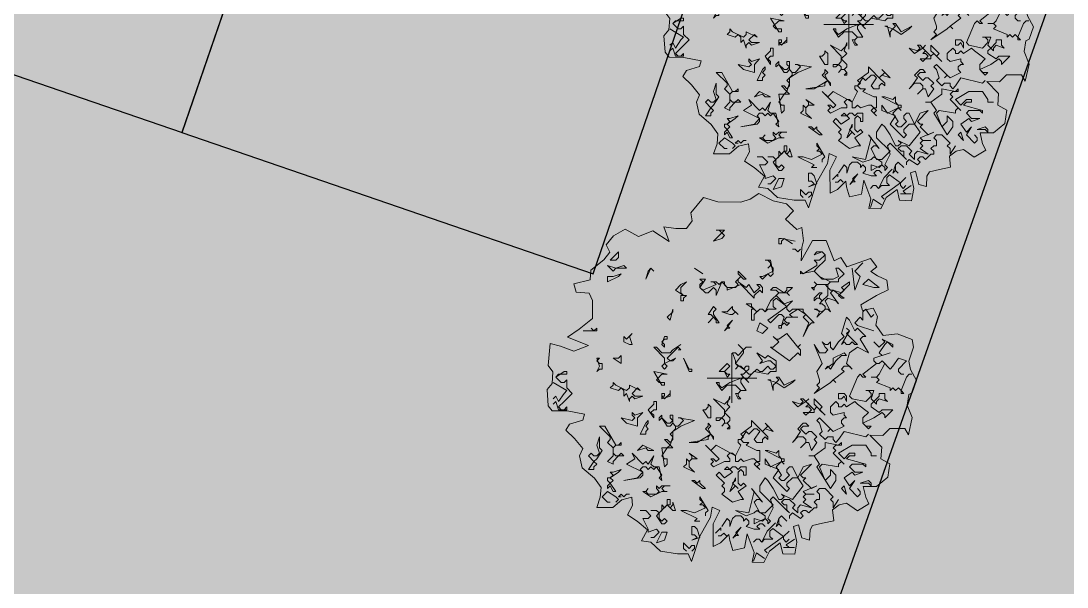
# Model space of a CAD drawing. Header units: millimetres. Extents: x 3866 to 35600, y -8896 to 9491.
# Drawn here: x 33128.71 to 33134.58, y -6701.65 to -6698.47 of the extents above; entities that cross this region are included whole.
import ezdxf

# ---------------------------------------------------------------- set-up
doc = ezdxf.new("R2010")
doc.units = ezdxf.units.MM
for name, color, linetype in [('ВДМ', 7, 'Continuous'), ('КУЩІ', 108, 'Continuous'), ('майданчики заливка', 7, 'Continuous')]:
    doc.layers.add(name, color=color, linetype=linetype)
doc.layers.add('Интерьер - Мебель_Ном_пера__4', color=7, linetype='Continuous', lineweight=20, true_color=0x029e21)

# ---------------------------------------------------------------- blocks, each defined once
blk = doc.blocks.new('Дерево лиственное 02 11_24')
at = {"layer": 'Интерьер - Мебель_Ном_пера__4', "linetype": 'Continuous'}
for p, q in [((-1757, 7082), (-1218, 7742)), ((-1218, 7742), (-606, 7566)), ((385, 7545), (792, 7677)), ((792, 7677), (1152, 7917)), ((1152, 7917), (1771, 7603)), ((-606, 7566), (385, 7545)), ((1771, 7603), (2344, 7476)), ((2344, 7476), (2648, 7169)), ((-1946, 6421), (-1697, 6741)), ((-1697, 6741), (-1757, 7082)), ((2648, 7169), (2296, 6819)), ((2296, 6819), (2782, 6373)), ((-5080, 6100), (-4587, 6385)), ((-4587, 6385), (-4012, 6065)), ((-4012, 6065), (-3393, 6317)), ((-3393, 6317), (-2694, 5851)), ((-2694, 5851), (-2918, 6485)), ((-2918, 6485), (-2409, 6421)), ((-2409, 6421), (-1946, 6421)), ((-322, 6337), (-672, 6337)), ((-672, 6337), (-550, 6337)), ((-550, 6337), (-436, 6223)), ((-436, 6223), (-322, 6337)), ((2782, 6373), (3004, 6456)), ((3004, 6456), (3075, 5887)), ((-5401, 5709), (-5080, 6100)), ((-436, 6223), (-786, 5873)), ((-786, 5873), (-436, 5987)), ((-322, 6109), (-436, 6223)), ((-436, 5987), (-322, 6109)), ((2128, 5987), (2014, 5987)), ((2014, 5987), (2014, 5759)), ((2714, 5873), (2128, 5987)), ((2128, 5873), (2250, 5987)), ((2128, 5759), (2128, 5873)), ((2250, 5987), (2600, 5759)), ((2968, 5032), (3467, 5899)), ((3075, 5887), (3004, 5602)), ((3467, 5899), (4052, 5899)), ((4052, 5899), (4398, 5034)), ((-5495, 5071), (-5236, 5397)), ((-5236, 5397), (-5401, 5709)), ((-4872, 5409), (-5222, 5059)), ((-4872, 5173), (-4872, 5409)), ((2014, 5759), (2128, 5759)), ((2714, 5523), (2600, 5523)), ((2828, 5409), (2714, 5523)), ((2950, 5523), (2828, 5409)), ((3004, 5602), (2968, 5032)), ((3650, 5409), (3528, 5287)), ((3528, 5287), (3878, 5409)), ((3878, 5409), (3650, 5409)), ((4000, 5287), (3878, 5409)), ((3878, 5409), (4000, 5287)), ((-6057, 4624), (-5495, 5071)), ((-5222, 5059), (-4986, 5059)), ((-4986, 5059), (-4872, 5173)), ((1664, 5059), (1428, 5059)), ((1428, 5059), (1550, 5059)), ((1550, 5059), (1664, 4937)), ((1778, 4473), (1664, 5059)), ((3764, 5059), (3528, 5059)), ((3528, 5059), (3650, 4937)), ((3650, 4709), (4000, 5059)), ((4000, 5287), (3764, 5059)), ((4000, 5059), (4000, 5287)), ((4398, 5034), (4678, 5174)), ((4678, 5174), (4931, 4775)), ((4931, 4775), (5958, 5130)), ((5958, 5130), (6229, 4771)), ((-6077, 4213), (-6057, 4624)), ((-4986, 4709), (-5336, 4823)), ((-5336, 4823), (-5100, 4587)), ((-5100, 4587), (-4986, 4709)), ((-4636, 4823), (-4986, 4709)), ((-4986, 4709), (-4522, 4709)), ((-4522, 4709), (-4636, 4823)), ((-3472, 4709), (-3700, 4237)), ((-3700, 4237), (-3586, 4587)), ((-3586, 4587), (-3472, 4709)), ((-3472, 4709), (-3350, 4587)), ((-3350, 4587), (-3472, 4709)), ((-1600, 4709), (-1250, 4473)), ((-1250, 4473), (-1600, 4709)), ((614, 4237), (264, 4587)), ((264, 4587), (264, 4473)), ((1778, 4587), (1314, 4359)), ((1664, 4823), (1550, 4709)), ((1550, 4709), (1664, 4823)), ((1664, 4937), (1664, 4823)), ((1664, 4823), (1778, 4709)), ((1778, 4709), (1778, 4587)), ((3064, 4473), (2950, 4587)), ((2950, 4587), (2950, 4473)), ((2950, 4473), (3528, 4587)), ((3650, 4823), (3064, 4473)), ((3528, 4587), (3650, 4709)), ((3878, 4237), (3528, 4587)), ((3528, 4587), (3764, 4359)), ((3650, 4937), (3650, 4823)), ((4578, 4709), (4464, 4709)), ((4464, 4709), (4578, 4359)), ((4814, 4473), (4578, 4709)), ((5164, 4709), (5278, 3773)), ((5278, 4587), (5628, 4937)), ((5514, 4359), (5278, 4587)), ((6229, 4771), (5960, 4569)), ((5960, 4569), (6245, 4391)), ((-6783, 4046), (-6077, 4213)), ((-6683, 3679), (-6783, 4046)), ((-5100, 4359), (-5336, 4359)), ((-5336, 4359), (-5336, 4123)), ((-5336, 4123), (-4872, 4359)), ((-4750, 4473), (-5100, 4359)), ((-4872, 4359), (-4750, 4473)), ((-2186, 3887), (-1950, 4123)), ((-1950, 4123), (-2186, 4009)), ((-1372, 3887), (-1136, 4237)), ((-1136, 4237), (-1372, 4237)), ((-1372, 4237), (-1250, 4123)), ((-1250, 4123), (-1372, 4009)), ((-672, 4123), (-900, 4123)), ((-900, 4123), (-786, 4123)), ((-786, 4123), (-672, 4009)), ((-550, 4009), (-672, 4123)), ((-672, 3537), (-436, 4123)), ((-436, 4123), (-550, 4009)), ((-322, 4123), (-436, 4123)), ((-436, 4123), (-200, 3887)), ((-322, 4009), (-322, 4123)), ((378, 4359), (150, 4123)), ((150, 4123), (264, 4009)), ((264, 4473), (378, 4359)), ((264, 4237), (378, 4359)), ((264, 4123), (264, 4237)), ((614, 3887), (264, 4123)), ((378, 4359), (500, 4237)), ((500, 4237), (614, 4237)), ((1314, 4359), (1200, 4359)), ((1200, 4359), (1314, 4237)), ((1314, 4237), (1550, 4473)), ((1550, 4473), (1664, 4359)), ((1664, 4359), (1778, 4473)), ((3650, 4009), (3528, 4123)), ((3528, 4123), (3650, 4009)), ((3764, 4359), (4228, 4123)), ((4350, 4237), (3878, 4237)), ((4114, 4009), (4228, 4123)), ((4228, 4123), (4114, 4009)), ((4228, 4123), (4578, 4123)), ((4578, 4359), (4350, 4237)), ((4578, 4237), (4814, 4473)), ((4578, 4123), (4578, 4237)), ((5050, 4123), (4700, 3887)), ((5050, 4009), (5050, 4123)), ((5278, 3773), (5514, 4359)), ((5864, 4237), (5628, 4009)), ((6328, 3887), (5864, 4237)), ((6245, 4391), (6657, 4204)), ((6657, 4204), (6708, 3786)), ((-6127, 3643), (-6683, 3679)), ((-5986, 3323), (-6127, 3643)), ((-2186, 4009), (-2422, 3773)), ((-2422, 3773), (-2072, 3537)), ((-2186, 3659), (-2186, 3887)), ((-2072, 3537), (-2186, 3659)), ((-1372, 4009), (-1372, 3887)), ((-1250, 3773), (-1372, 3887)), ((-1372, 3887), (-1136, 3659)), ((-672, 4009), (-1250, 3773)), ((-1136, 3659), (-1022, 3659)), ((-1022, 3659), (-786, 3887)), ((-786, 3887), (-672, 3773)), ((-672, 3773), (-672, 3537)), ((-200, 3887), (-322, 4009)), ((-200, 3773), (378, 4009)), ((150, 3887), (-200, 3887)), ((-200, 3887), (-200, 3773)), ((264, 4009), (150, 3887)), ((378, 4009), (964, 3423)), ((728, 4009), (614, 3887)), ((964, 3659), (728, 4009)), ((1200, 3887), (964, 3659)), ((964, 3537), (1200, 3773)), ((1200, 4009), (1078, 4009)), ((1078, 4009), (1200, 3887)), ((1314, 3887), (1200, 4009)), ((1200, 3773), (1314, 3659)), ((1314, 3659), (1314, 3887)), ((1778, 3887), (1664, 3773)), ((1664, 3773), (1900, 3773)), ((2014, 3659), (1664, 3309)), ((1900, 3887), (1778, 3887)), ((2250, 3659), (1900, 3887)), ((1900, 3773), (2014, 3659)), ((1900, 3537), (2014, 3659)), ((2014, 3659), (2364, 3659)), ((2364, 3773), (2250, 3659)), ((2364, 3659), (2600, 3887)), ((2600, 3887), (2364, 3887)), ((2364, 3887), (2364, 3773)), ((2364, 3659), (2478, 3537)), ((2478, 3537), (2364, 3659)), ((3528, 3887), (3414, 3887)), ((3414, 3887), (3528, 3773)), ((3650, 4009), (3528, 3887)), ((3528, 3887), (3650, 4009)), ((3528, 3773), (3528, 3887)), ((3764, 3659), (3528, 3423)), ((4114, 4009), (3650, 4009)), ((3650, 4009), (4000, 4009)), ((3764, 3537), (3878, 3659)), ((3878, 3659), (3764, 3659)), ((4000, 4009), (4114, 3887)), ((4114, 3887), (4114, 4009)), ((4228, 3773), (4114, 3887)), ((4114, 3887), (4114, 3537)), ((4228, 3659), (4350, 3773)), ((4350, 3773), (4228, 3773)), ((4578, 3187), (4228, 3659)), ((4350, 3773), (4814, 3423)), ((4700, 3659), (4350, 3773)), ((4578, 3537), (5050, 4009)), ((4700, 3887), (4814, 3773)), ((4814, 3773), (4700, 3659)), ((5628, 4009), (6100, 3887)), ((6100, 3887), (6328, 3887)), ((6708, 3786), (6209, 3536)), ((-5986, 2553), (-5986, 3323)), ((-2072, 3537), (-2186, 3537)), ((-2186, 3537), (-2186, 3309)), ((-2186, 3309), (-2072, 3309)), ((-1950, 3537), (-2072, 3537)), ((-2072, 3423), (-1950, 3537)), ((-2072, 3309), (-2072, 3423)), ((850, 3187), (614, 3187)), ((614, 3187), (964, 2959)), ((850, 3073), (850, 3187)), ((964, 3423), (964, 3537)), ((1664, 3309), (1428, 2837)), ((1778, 3309), (1900, 3423)), ((1778, 3073), (1778, 3309)), ((2250, 3187), (1900, 3537)), ((1900, 3423), (2364, 3073)), ((2600, 3309), (2250, 3187)), ((2364, 3073), (2600, 3309)), ((3528, 3423), (3528, 3309)), ((3528, 3309), (3650, 3423)), ((3650, 3423), (3764, 3423)), ((3764, 3423), (3764, 3537)), ((3878, 3309), (3764, 3423)), ((3764, 3423), (3878, 3309)), ((3878, 3309), (3764, 3187)), ((3764, 3187), (3878, 3187)), ((4114, 3537), (3878, 3309)), ((3878, 3187), (4000, 3073)), ((4000, 3309), (4114, 3423)), ((4228, 2837), (4000, 3309)), ((4114, 3423), (4464, 3309)), ((4464, 3309), (4578, 3187)), ((4700, 3423), (4578, 3537)), ((4814, 3423), (4700, 3423)), ((6209, 3536), (5533, 3144)), ((5533, 3144), (5604, 2895)), ((-2536, 2837), (-2772, 2609)), ((-2650, 2487), (-2536, 2959)), ((-2536, 2959), (-2536, 2837)), ((-786, 3073), (-1022, 2723)), ((-1022, 2723), (-900, 2723)), ((-900, 2723), (-786, 2609)), ((-672, 2959), (-786, 3073)), ((-786, 2837), (-672, 2959)), ((-786, 2723), (-786, 2837)), ((-550, 2373), (-786, 2723)), ((-200, 2837), (-436, 2837)), ((-436, 2837), (-86, 2723)), ((28, 3073), (-200, 2837)), ((-86, 2723), (28, 2723)), ((28, 2959), (28, 3073)), ((264, 2723), (28, 2959)), ((28, 2723), (150, 2837)), ((150, 2837), (264, 2723)), ((1078, 2837), (850, 3073)), ((964, 2959), (850, 2959)), ((850, 2959), (850, 2487)), ((964, 2723), (1200, 2959)), ((964, 2487), (964, 2723)), ((1200, 2959), (1078, 2837)), ((1314, 2959), (1200, 2959)), ((1200, 2959), (1314, 2959)), ((1428, 2837), (1314, 2959)), ((1314, 2959), (1428, 2837)), ((1428, 2837), (1550, 2959)), ((2364, 3073), (1550, 2487)), ((1550, 2959), (1900, 2959)), ((1664, 2373), (2014, 2723)), ((1900, 2959), (1778, 3073)), ((2014, 2723), (2128, 2723)), ((2128, 2723), (2250, 2609)), ((2364, 2959), (2364, 3073)), ((2478, 2837), (2364, 2959)), ((2600, 2959), (2478, 2837)), ((2478, 2723), (2828, 2959)), ((2600, 2609), (2478, 2723)), ((3064, 2959), (2600, 2959)), ((2828, 2959), (3178, 2723)), ((3064, 2837), (3064, 2959)), ((3528, 2373), (3064, 2837)), ((3178, 2723), (3064, 2609)), ((3878, 2837), (3528, 2959)), ((3528, 2959), (3650, 2959)), ((3650, 2959), (3764, 2837)), ((3650, 2609), (4000, 2959)), ((3764, 2837), (3650, 2609)), ((4000, 2959), (3878, 2837)), ((4000, 3073), (4000, 2959)), ((4000, 2959), (4114, 2959)), ((4114, 2959), (4228, 2837)), ((5604, 2895), (6067, 3002)), ((5628, 2837), (5750, 2959)), ((5628, 2487), (5628, 2837)), ((5750, 2959), (5978, 2609)), ((5978, 2609), (6100, 2723)), ((6067, 3002), (6245, 2646)), ((-6548, 2093), (-5986, 2553)), ((-2772, 2609), (-2650, 2487)), ((-786, 2609), (-1022, 2373)), ((-1022, 2373), (-786, 2609)), ((-786, 2609), (-672, 2487)), ((-672, 2487), (-672, 2373)), ((-672, 2373), (-550, 2373)), ((28, 2487), (-322, 2023)), ((-200, 2259), (28, 2487)), ((-86, 2137), (-200, 2259)), ((850, 2487), (964, 2487)), ((1200, 2373), (1078, 2023)), ((1550, 2137), (1200, 2373)), ((1550, 2487), (1664, 2373)), ((2128, 2259), (2014, 2259)), ((2014, 2259), (2014, 2137)), ((2250, 2609), (2128, 2259)), ((2128, 2259), (2250, 2373)), ((2128, 2137), (2128, 2259)), ((2250, 2487), (2364, 2609)), ((2364, 2373), (2250, 2487)), ((2250, 2373), (2364, 2259)), ((2364, 2609), (2828, 2609)), ((2364, 2259), (2478, 2373)), ((2478, 2373), (2364, 2373)), ((2828, 2609), (2600, 2609)), ((3064, 2609), (3300, 2373)), ((3300, 2373), (3064, 1787)), ((3064, 1787), (3300, 2259)), ((3300, 2259), (3414, 2373)), ((3414, 2373), (3528, 2373)), ((4928, 2609), (4700, 1909)), ((5050, 2487), (4928, 2609)), ((5278, 2023), (5050, 2487)), ((5278, 2373), (5514, 2609)), ((5400, 2259), (5278, 2373)), ((6100, 2023), (5400, 2259)), ((5514, 2609), (5628, 2487)), ((6245, 2646), (6185, 2264)), ((6185, 2264), (6494, 1827)), ((-7049, 1748), (-6548, 2093)), ((-6386, 2023), (-5800, 2023)), ((-5922, 2023), (-6036, 2137)), ((-5800, 2137), (-5922, 2023)), ((-5800, 2023), (-5800, 2137)), ((-4286, 1909), (-4522, 1673)), ((-4400, 1787), (-4286, 1909)), ((-322, 2023), (-200, 2137)), ((-200, 2137), (-86, 2137)), ((1078, 2023), (1314, 1909)), ((1314, 1909), (1550, 2137)), ((2014, 2137), (2128, 2137)), ((2364, 1909), (2014, 1673)), ((2828, 1323), (2364, 1909)), ((5050, 2023), (4700, 1437)), ((4700, 1909), (4814, 1787)), ((5050, 2023), (4928, 2137)), ((4928, 2137), (5050, 2023)), ((4928, 1909), (5050, 2023)), ((5400, 1437), (4928, 1909)), ((5400, 2137), (5278, 2023)), ((5750, 1787), (5400, 2137)), ((6494, 1827), (7100, 1898)), ((7100, 1898), (7741, 1649)), ((-7891, 544), (-7797, 1476)), ((-7797, 1476), (-7359, 1364)), ((-7359, 1364), (-6789, 1150)), ((-6148, 1399), (-7049, 1748)), ((-6789, 1150), (-6148, 1399)), ((-4522, 1673), (-4636, 1787)), ((-4636, 1787), (-4636, 1559)), ((-4636, 1559), (-4400, 1437)), ((-4286, 1437), (-4400, 1787)), ((-4400, 1437), (-4286, 1437)), ((-2886, 1787), (-3000, 1437)), ((-3000, 1559), (-2886, 1673)), ((-2886, 1437), (-3000, 1559)), ((-3000, 1437), (-2886, 1323)), ((-2772, 1787), (-2886, 1787)), ((-2886, 1673), (-2772, 1673)), ((-2886, 1323), (-2886, 1437)), ((-2772, 1673), (-2772, 1787)), ((-2186, 1437), (-2536, 1209)), ((500, 1209), (264, 1437)), ((264, 1437), (500, 1209)), ((1900, 1673), (1778, 1787)), ((1778, 1787), (2014, 1559)), ((2014, 1559), (1778, 1323)), ((2014, 1673), (1900, 1673)), ((2828, 1323), (2950, 1437)), ((2950, 1437), (2828, 1323)), ((3764, 1087), (3528, 1437)), ((3528, 1437), (3878, 623)), ((4000, 1437), (3878, 1559)), ((3878, 1559), (4000, 1323)), ((4114, 1437), (4000, 1437)), ((4228, 1559), (4114, 1437)), ((4228, 1323), (4228, 1559)), ((4578, 1559), (4350, 1209)), ((4814, 1787), (4578, 1559)), ((4700, 1437), (4814, 1559)), ((4814, 1559), (4928, 1437)), ((4928, 1437), (5050, 1437)), ((5050, 1437), (5164, 1559)), ((5164, 1559), (5278, 1437)), ((5278, 1437), (5400, 1437)), ((5514, 1673), (5628, 1787)), ((5864, 1087), (5514, 1673)), ((5628, 1787), (5750, 1787)), ((6328, 1323), (6100, 1559)), ((6564, 1559), (6328, 1323)), ((6328, 1087), (6564, 1437)), ((6914, 1437), (6450, 1673)), ((6450, 1673), (6564, 1559)), ((6564, 1437), (6678, 1559)), ((6678, 1559), (6914, 1323)), ((6914, 1323), (6914, 1437)), ((7741, 1649), (7800, 1326)), ((-4750, 973), (-4872, 859)), ((-4750, 623), (-4750, 973)), ((-3236, 1323), (-3350, 1323)), ((-3350, 1323), (-2886, 859)), ((-3000, 1087), (-3236, 1323)), ((-2650, 1087), (-3000, 1087)), ((-2772, 859), (-2300, 1323)), ((-2536, 1209), (-2650, 1087)), ((-2300, 1323), (-2186, 1209)), ((-2186, 1209), (-2300, 1209)), ((0, 0), (0, 1067)), ((150, 1087), (28, 1087)), ((28, 1087), (150, 737)), ((150, 623), (500, 1087)), ((264, 973), (150, 1087)), ((500, 1209), (264, 973)), ((500, 1209), (614, 1323)), ((614, 1323), (500, 1209)), ((500, 1087), (500, 1209)), ((614, 1323), (850, 1323)), ((850, 1323), (614, 1323)), ((1428, 859), (1078, 1087)), ((1078, 1087), (1314, 737)), ((1550, 973), (1428, 859)), ((1900, 737), (1550, 973)), ((1778, 1323), (1664, 1323)), ((1664, 1323), (2478, 737)), ((2478, 737), (2828, 1087)), ((2950, 1209), (2828, 1323)), ((2828, 1087), (2950, 973)), ((2950, 973), (2950, 1209)), ((4000, 1087), (3764, 1087)), ((4000, 1323), (4114, 1209)), ((4114, 1209), (4000, 1087)), ((4350, 1209), (4228, 1323)), ((4814, 1087), (4350, 859)), ((4464, 737), (4700, 973)), ((4700, 973), (4928, 973)), ((4928, 973), (4814, 1087)), ((4928, 623), (5050, 1087)), ((5050, 1087), (5400, 1323)), ((5400, 1323), (5864, 1087)), ((6100, 859), (6800, 1087)), ((6450, 973), (6328, 1087)), ((6800, 1087), (6450, 973)), ((7800, 1326), (7598, 723)), ((-7680, 260), (-7891, 544)), ((-5800, 737), (-5686, 859)), ((-5686, 859), (-5800, 859)), ((-5800, 859), (-5686, 509)), ((-5686, 623), (-5800, 737)), ((-5686, 509), (-5800, 273)), ((-5572, 623), (-5686, 623)), ((-5572, 387), (-5572, 623)), ((-4872, 859), (-5100, 859)), ((-5100, 859), (-4750, 623)), ((-2886, 623), (-3000, 509)), ((-3000, 509), (-2886, 387)), ((-2886, 623), (-2422, 859)), ((-2886, 859), (-2886, 623)), ((-2772, 509), (-2886, 623)), ((-2886, 387), (-2772, 509)), ((-2650, 737), (-2772, 859)), ((-2536, 737), (-2650, 737)), ((-2422, 859), (-2536, 737)), ((-1836, 387), (-2072, 859)), ((-2072, 859), (-1836, 273)), ((-200, 623), (-550, 273)), ((-322, 273), (-86, 509)), ((-86, 509), (-200, 623)), ((150, 737), (150, 623)), ((500, 387), (150, 623)), ((150, 623), (264, 509)), ((264, 509), (150, 387)), ((150, 387), (264, 509)), ((264, 509), (378, 509)), ((378, 509), (614, 273)), ((614, 509), (500, 387)), ((728, 509), (614, 509)), ((728, 387), (728, 509)), ((1314, 737), (1200, 623)), ((1200, 623), (1550, 737)), ((1550, 509), (1314, 273)), ((1550, 737), (1664, 737)), ((1664, 387), (1550, 509)), ((1664, 737), (1900, 509)), ((1900, 509), (1778, 387)), ((1900, 273), (1900, 737)), ((3878, 623), (3650, 273)), ((4350, 623), (4000, 387)), ((4000, 387), (4114, 509)), ((4114, 509), (4228, 387)), ((4228, 387), (4464, 737)), ((4350, 859), (4350, 623)), ((4700, 387), (4814, 509)), ((4814, 509), (5050, 509)), ((5164, 387), (4928, 623)), ((5050, 509), (5164, 387)), ((5628, 159), (6214, 623)), ((6100, 737), (6100, 859)), ((6214, 623), (6100, 737)), ((6214, 623), (6328, 623)), ((6328, 623), (6214, 623)), ((6328, 623), (6450, 737)), ((6450, 737), (6328, 623)), ((6564, 623), (6328, 159)), ((6450, 737), (6564, 623)), ((6800, 387), (6450, 737)), ((6914, 509), (6800, 387)), ((7150, 859), (6914, 509)), ((7500, 737), (7150, 859)), ((7150, 387), (7500, 737)), ((7598, 723), (7669, 367)), ((-7715, -239), (-7680, 260)), ((-7200, 273), (-7550, 37)), ((-7550, 37), (-7436, 159)), ((-7322, -191), (-7550, 37)), ((-7436, 159), (-7086, 159)), ((-7086, 273), (-7200, 273)), ((-7086, 159), (-7086, 273)), ((-5800, 273), (-5686, 387)), ((-5686, 387), (-5572, 387)), ((-2772, 159), (-3350, 273)), ((-3350, 273), (-3000, -313)), ((-3236, -77), (-3000, 159)), ((-3000, 159), (-2772, 159)), ((-1722, 387), (-1836, 387)), ((-1836, 273), (-1722, 273)), ((-1722, 273), (-1722, 387)), ((0, 0), (-1067, 0)), ((-550, 273), (-322, 273)), ((-200, 159), (-322, 273)), ((-322, 273), (-200, 37)), ((-200, 37), (-86, 159)), ((-86, 159), (-200, 159)), ((500, 37), (-86, -191)), ((0, 0), (1067, 0)), ((0, 0), (0, -1067)), ((500, 159), (378, 159)), ((378, 159), (500, 37)), ((378, -77), (500, 37)), ((614, 273), (500, 159)), ((500, 37), (728, -191)), ((614, 273), (728, 387)), ((614, -77), (964, 273)), ((728, 159), (614, 273)), ((850, 159), (728, 159)), ((1078, 387), (850, 159)), ((964, 273), (1550, 159)), ((1200, 273), (1078, 387)), ((1314, 273), (1200, 273)), ((1550, 159), (1664, 273)), ((1778, 387), (1664, 387)), ((1664, 273), (1900, 273)), ((2014, 37), (1900, 37)), ((1900, 37), (2014, -77)), ((2250, -313), (2014, 37)), ((3650, 273), (3764, -77)), ((4350, -77), (4814, 273)), ((4814, 273), (4700, 387)), ((5050, -777), (5400, 37)), ((5400, 37), (5514, 159)), ((5514, 159), (5628, 37)), ((5750, 37), (5628, 159)), ((5628, 37), (5750, 37)), ((6214, 37), (5978, 37)), ((5978, 37), (6214, 37)), ((6328, 159), (6214, 37)), ((6214, 37), (6328, -77)), ((7150, 273), (7150, 387)), ((7264, 159), (7150, 273)), ((7378, 159), (7264, 159)), ((7264, -541), (7500, 37)), ((7500, 37), (7614, 159)), ((7614, 159), (7728, 159)), ((7669, 367), (7931, -110)), ((-7931, -493), (-7715, -239)), ((-7086, -541), (-7672, -191)), ((-7200, -191), (-7322, -191)), ((-7086, -77), (-7200, -191)), ((-7086, -427), (-7086, -77)), ((-6850, -663), (-7086, -427)), ((-5100, -313), (-5222, -427)), ((-5222, -427), (-4872, -541)), ((-4986, -313), (-5100, -191)), ((-5100, -191), (-5100, -313)), ((-4522, -541), (-4986, -313)), ((-4872, -541), (-4750, -427)), ((-4750, -427), (-4636, -541)), ((-4400, -427), (-4522, -541)), ((-3936, -541), (-4400, -313)), ((-4400, -313), (-4400, -427)), ((-4286, -663), (-4050, -427)), ((-4050, -427), (-3936, -541)), ((-3122, -191), (-3236, -77)), ((-3000, -191), (-3122, -191)), ((-2886, -191), (-3000, -191)), ((-3000, -313), (-2886, -313)), ((-2886, -313), (-2886, -191)), ((-550, -191), (-672, -191)), ((-672, -191), (-436, -541)), ((-550, -313), (-550, -191)), ((-436, -427), (-550, -313)), ((-86, -191), (-436, -427)), ((-436, -541), (-200, -313)), ((-200, -313), (150, -313)), ((150, -313), (378, -541)), ((378, -191), (378, -77)), ((614, -541), (378, -191)), ((728, -191), (614, -77)), ((1900, -191), (1550, -77)), ((1550, -77), (1664, -77)), ((1664, -77), (1778, -541)), ((1778, -313), (1900, -191)), ((1778, -541), (1778, -313)), ((2014, -77), (1900, -191)), ((1900, -191), (2250, -427)), ((2714, -77), (2250, -313)), ((2250, -427), (2600, -191)), ((2600, -191), (2714, -77)), ((3528, -663), (4228, -191)), ((3764, -427), (3528, -663)), ((3764, -191), (3650, -313)), ((3650, -313), (3764, -427)), ((3764, -77), (3764, -191)), ((4228, -191), (4350, -77)), ((4350, -77), (4464, -191)), ((4464, -191), (4350, -77)), ((6328, -77), (6214, -191)), ((6214, -191), (6800, -427)), ((6800, -427), (6800, -541)), ((6800, -541), (6914, -427)), ((6914, -427), (7028, -541)), ((7028, -541), (7150, -427)), ((7150, -427), (7264, -541)), ((7931, -110), (7741, -630)), ((-7882, -1196), (-7931, -493)), ((-7672, -891), (-7550, -777)), ((-7550, -777), (-7436, -1013)), ((-7436, -1013), (-7200, -663)), ((-7200, -663), (-7086, -541)), ((-7200, -1013), (-6850, -663)), ((-4636, -541), (-4636, -777)), ((-4636, -777), (-4522, -663)), ((-4522, -663), (-4400, -1013)), ((-4400, -891), (-4286, -777)), ((-4400, -1013), (-4400, -891)), ((-4172, -777), (-4286, -663)), ((-4286, -777), (-4172, -891)), ((-4172, -891), (-3822, -777)), ((-3822, -777), (-4172, -777)), ((-2886, -663), (-3000, -663)), ((-3000, -663), (-3000, -891)), ((-2886, -891), (-3000, -777)), ((-3000, -777), (-2886, -777)), ((-3000, -891), (-2650, -777)), ((-2650, -663), (-2886, -891)), ((-2886, -777), (-2886, -663)), ((-2650, -541), (-2650, -663)), ((-2650, -777), (-2650, -541)), ((-322, -1127), (-786, -891)), ((-786, -891), (-322, -1363)), ((-86, -891), (-322, -1127)), ((-200, -1127), (-86, -777)), ((-86, -777), (-86, -891)), ((264, -663), (150, -663)), ((150, -663), (264, -891)), ((264, -663), (378, -541)), ((378, -541), (264, -663)), ((264, -777), (264, -663)), ((378, -891), (264, -777)), ((264, -891), (378, -891)), ((378, -541), (614, -541)), ((3064, -891), (2950, -891)), ((2950, -891), (3064, -1013)), ((3178, -1013), (3064, -891)), ((3178, -1013), (3300, -891)), ((3300, -891), (3178, -1013)), ((3878, -1241), (3528, -891)), ((3528, -891), (3528, -1127)), ((4814, -663), (4578, -663)), ((4578, -663), (4578, -891)), ((4578, -891), (4700, -891)), ((4700, -891), (4814, -777)), ((4928, -777), (4814, -663)), ((4814, -777), (4928, -1013)), ((4928, -1013), (4928, -777)), ((5164, -891), (5050, -777)), ((5750, -1013), (5164, -891)), ((6100, -541), (5750, -541)), ((5750, -541), (5864, -541)), ((5978, -777), (5750, -1013)), ((5864, -541), (5978, -663)), ((5978, -891), (6100, -541)), ((5978, -663), (5978, -777)), ((6100, -1013), (5978, -891)), ((6328, -777), (6100, -1013)), ((6214, -1013), (6328, -891)), ((6564, -663), (6328, -663)), ((6328, -663), (6328, -777)), ((6328, -891), (6678, -1013)), ((6564, -891), (6564, -663)), ((6678, -1013), (6564, -891)), ((7264, -541), (7264, -663)), ((7378, -663), (7264, -541)), ((7264, -663), (7378, -663)), ((7598, -702), (7527, -1165)), ((7741, -630), (7598, -702)), ((-7707, -1407), (-7882, -1196)), ((-7672, -1127), (-7550, -1013)), ((-7550, -1013), (-7436, -1363)), ((-7436, -1241), (-7200, -1013)), ((-7322, -1363), (-7436, -1241)), ((-7086, -1241), (-7200, -1363)), ((-7086, -1363), (-7086, -1241)), ((-3350, -1127), (-3586, -1363)), ((-3236, -1013), (-3350, -1013)), ((-3350, -1013), (-3350, -1127)), ((-3236, -1363), (-3236, -1013)), ((-1022, -1241), (-1136, -1363)), ((-900, -1241), (-1022, -1127)), ((-1022, -1127), (-1022, -1241)), ((-900, -1713), (-900, -1241)), ((-322, -1477), (-86, -1241)), ((-86, -1241), (-200, -1127)), ((2950, -1127), (2600, -1013)), ((2600, -1013), (2828, -1241)), ((2828, -1241), (3178, -1013)), ((3064, -1013), (2950, -1127)), ((3528, -1363), (3178, -1013)), ((3178, -1013), (3300, -1127)), ((3300, -1127), (3178, -1241)), ((3178, -1241), (3300, -1241)), ((3300, -1241), (3414, -1363)), ((3528, -1127), (3650, -1241)), ((3528, -1363), (3650, -1241)), ((3650, -1241), (3528, -1363)), ((3650, -1241), (4000, -1591)), ((3764, -1363), (3878, -1241)), ((4228, -1241), (4464, -1013)), ((4228, -1477), (4228, -1241)), ((4464, -1013), (4578, -1127)), ((4578, -1127), (4578, -1241)), ((4578, -1241), (4700, -1241)), ((4700, -1241), (4814, -1127)), ((4814, -1127), (4928, -1241)), ((4928, -1241), (5278, -1013)), ((5278, -1013), (5400, -1127)), ((5400, -1127), (5864, -1477)), ((5978, -1127), (6100, -1013)), ((5978, -1241), (5978, -1127)), ((6328, -1477), (5978, -1241)), ((6100, -1013), (6214, -1127)), ((6214, -1127), (6214, -1013)), ((7527, -1165), (7746, -1700)), ((-7074, -1414), (-7707, -1407)), ((-7436, -1363), (-7086, -1363)), ((-7200, -1363), (-7322, -1363)), ((-6326, -1556), (-7074, -1414)), ((-6398, -1806), (-6326, -1556)), ((-4286, -1827), (-4750, -1713)), ((-4750, -1713), (-4522, -1941)), ((-4172, -1591), (-4286, -1477)), ((-4286, -1477), (-4286, -1591)), ((-4286, -1591), (-4172, -1713)), ((-4172, -1713), (-4286, -1827)), ((-3822, -1477), (-4172, -1591)), ((-4050, -1713), (-3822, -1477)), ((-4050, -2063), (-4050, -1713)), ((-3586, -1363), (-3350, -1713)), ((-3472, -1477), (-3350, -1363)), ((-3350, -1591), (-3472, -1477)), ((-3350, -1363), (-3236, -1363)), ((-3350, -1713), (-3350, -1591)), ((-3000, -1591), (-3122, -1713)), ((-3122, -1713), (-3122, -1827)), ((-3122, -1827), (-3000, -1713)), ((-3000, -1713), (-3000, -1591)), ((-2772, -1941), (-3000, -1713)), ((-3000, -1713), (-2772, -2063)), ((-2536, -1591), (-2650, -1591)), ((-2650, -1591), (-2650, -1713)), ((-2650, -1713), (-2536, -1827)), ((-2536, -1941), (-2536, -1591)), ((-1600, -1827), (-2300, -1713)), ((-2300, -1713), (-2186, -1713)), ((-2186, -1713), (-2072, -1827)), ((-1136, -1363), (-1250, -1363)), ((-1250, -1363), (-1022, -1713)), ((-1022, -1713), (-900, -1713)), ((-436, -1713), (-672, -1713)), ((-672, -1713), (-672, -1827)), ((-550, -1827), (-436, -1713)), ((-322, -1591), (-436, -1713)), ((-436, -1713), (-322, -1827)), ((-322, -1363), (-322, -1591)), ((-86, -1713), (-322, -1477)), ((-86, -1827), (-86, -1713)), ((3300, -1477), (3064, -1477)), ((3064, -1477), (3178, -1591)), ((3178, -1591), (3300, -1477)), ((3414, -1363), (3300, -1477)), ((3300, -1477), (3528, -1477)), ((3528, -1477), (3528, -1363)), ((3650, -1827), (3764, -1713)), ((4000, -1591), (3764, -1363)), ((3764, -1713), (4228, -2177)), ((4350, -1591), (4228, -1477)), ((4814, -1477), (4350, -1591)), ((4700, -1827), (4814, -1713)), ((4814, -1591), (4814, -1477)), ((4928, -1713), (4814, -1591)), ((4814, -1713), (4928, -1713)), ((5864, -1477), (5628, -1713)), ((5628, -1713), (5628, -1941)), ((5628, -1941), (6100, -1713)), ((6100, -1713), (6450, -1477)), ((6450, -1363), (6328, -1477)), ((6914, -1363), (6450, -1363)), ((6450, -1477), (6564, -1591)), ((6564, -1713), (6914, -1363)), ((6564, -1591), (6564, -1713)), ((7746, -1700), (7581, -2439)), ((-7127, -2240), (-6968, -1984)), ((-6754, -2589), (-7127, -2240)), ((-6968, -1984), (-6398, -1806)), ((-5450, -2063), (-5686, -2063)), ((-5686, -2063), (-5222, -2527)), ((-4986, -2877), (-5450, -2063)), ((-4522, -1941), (-4050, -2063)), ((-3700, -1941), (-3936, -2413)), ((-3586, -1827), (-3700, -1941)), ((-3700, -2063), (-3586, -1941)), ((-3586, -2177), (-3700, -2063)), ((-3700, -2291), (-3586, -2177)), ((-3586, -1941), (-3586, -1827)), ((-2650, -1941), (-2772, -1941)), ((-2772, -2063), (-2650, -2063)), ((-2536, -1827), (-2650, -1941)), ((-2650, -2063), (-2536, -1941)), ((-2422, -2177), (-2650, -2413)), ((-2422, -2063), (-2536, -1941)), ((-2536, -1941), (-2422, -2063)), ((-2536, -2291), (-2186, -2063)), ((-2300, -2063), (-2422, -2063)), ((-2422, -2063), (-2422, -2177)), ((-2072, -1827), (-2300, -2063)), ((-2186, -2063), (-1600, -1827)), ((-1022, -2063), (-1136, -2177)), ((-1136, -2177), (-900, -2413)), ((-900, -2063), (-1022, -1941)), ((-1022, -1941), (-1022, -2063)), ((-1022, -2177), (-900, -2063)), ((-786, -2641), (-1022, -2177)), ((-672, -1827), (-550, -1827)), ((-322, -1941), (-436, -2063)), ((-436, -2063), (-322, -1941)), ((-322, -1827), (-322, -1941)), ((-322, -1941), (-200, -1941)), ((-200, -1941), (-86, -1827)), ((-86, -2063), (-200, -1941)), ((-200, -1941), (-86, -2063)), ((-86, -2063), (-200, -2177)), ((-200, -2177), (-86, -2177)), ((-86, -2177), (-86, -2063)), ((850, -2063), (378, -2413)), ((728, -2413), (964, -2177)), ((964, -1941), (850, -1827)), ((850, -1827), (850, -2063)), ((1314, -2291), (964, -1941)), ((964, -2177), (1078, -2177)), ((1078, -2177), (1200, -2291)), ((1550, -2063), (1314, -2291)), ((1314, -2291), (1428, -2177)), ((1778, -2291), (1428, -1941)), ((1428, -1941), (1550, -2063)), ((1428, -2177), (1778, -2291)), ((3064, -1941), (2828, -2177)), ((2828, -2177), (2950, -2291)), ((2950, -2177), (3064, -2063)), ((3178, -2413), (2950, -2177)), ((3178, -1941), (3064, -1941)), ((3064, -2063), (3300, -2063)), ((3300, -2063), (3178, -1941)), ((3764, -1941), (3650, -1827)), ((3878, -2291), (3764, -1941)), ((4228, -2177), (4114, -2291)), ((4114, -2291), (4228, -2177)), ((4228, -2177), (4350, -2291)), ((4350, -2291), (4814, -2063)), ((4700, -1941), (4700, -1827)), ((4814, -2063), (4700, -1941)), ((5628, -1941), (5864, -2177)), ((5750, -2063), (5628, -1941)), ((5978, -2063), (5750, -2063)), ((5864, -2177), (5978, -2063)), ((6779, -2162), (6478, -2466)), ((7420, -2162), (6779, -2162)), ((7581, -2439), (7420, -2162)), ((-6398, -3017), (-6754, -2589)), ((-5686, -2527), (-5800, -2877)), ((-5686, -2991), (-5686, -2527)), ((-5222, -2641), (-5336, -2763)), ((-5222, -2527), (-5222, -2641)), ((-3936, -2413), (-3700, -2413)), ((-3700, -2413), (-3700, -2291)), ((-2772, -2641), (-2886, -2641)), ((-2886, -2641), (-2650, -2877)), ((-2650, -2763), (-2772, -2641)), ((-2650, -2413), (-2536, -2527)), ((-2650, -2877), (-2536, -2527)), ((-2536, -2641), (-2650, -2763)), ((-2536, -2527), (-2536, -2291)), ((-2536, -2527), (-2536, -2641)), ((-1836, -2763), (-1022, -2641)), ((-900, -2413), (-1486, -2763)), ((-1022, -2527), (-900, -2413)), ((-1022, -2641), (-1022, -2527)), ((-900, -2413), (-786, -2527)), ((-786, -2527), (-786, -2641)), ((378, -2641), (264, -2641)), ((264, -2641), (264, -2763)), ((378, -2641), (614, -2291)), ((378, -2413), (500, -2527)), ((500, -2527), (378, -2641)), ((500, -2763), (378, -2641)), ((614, -2291), (728, -2413)), ((1200, -2291), (964, -2641)), ((964, -2641), (1078, -2763)), ((1550, -2527), (1314, -2291)), ((1314, -2641), (1428, -2527)), ((1314, -2763), (1314, -2641)), ((1428, -2527), (1550, -2641)), ((1550, -2641), (1550, -2527)), ((2600, -2763), (2828, -2527)), ((2714, -2641), (2600, -2763)), ((2950, -2291), (2714, -2641)), ((2828, -2527), (3064, -2527)), ((3064, -2527), (3178, -2641)), ((3300, -2291), (3178, -2413)), ((3178, -2641), (3178, -2763)), ((3414, -2291), (3300, -2291)), ((3650, -2527), (3414, -2291)), ((3528, -2641), (3650, -2527)), ((3650, -2763), (3528, -2641)), ((3764, -2413), (3878, -2291)), ((4000, -2641), (3764, -2413)), ((4114, -2527), (4000, -2641)), ((4350, -2527), (4114, -2527)), ((4350, -2641), (4350, -2527)), ((4464, -2763), (4350, -2641)), ((4578, -2641), (4464, -2763)), ((4814, -2291), (4578, -2641)), ((5750, -2527), (4814, -2291)), ((5864, -2413), (5750, -2527)), ((6478, -2466), (5924, -2447)), ((5924, -2447), (6436, -2968)), ((-6540, -3337), (-6398, -3017)), ((-5800, -2877), (-5686, -3227)), ((-5800, -3463), (-5572, -3113)), ((-5572, -3113), (-5686, -2991)), ((-5336, -2763), (-5100, -2991)), ((-5100, -2991), (-4986, -2877)), ((-5100, -3227), (-5100, -2991)), ((-5100, -2991), (-5100, -3341)), ((-4986, -2877), (-4750, -2877)), ((-4872, -2877), (-4986, -2877)), ((-4750, -2763), (-4872, -2877)), ((-4750, -2877), (-4750, -2763)), ((-3822, -2877), (-4050, -3113)), ((-4050, -3113), (-3700, -2991)), ((-3350, -3113), (-3822, -2877)), ((-3700, -2991), (-3586, -3113)), ((-3586, -3113), (-3350, -3113)), ((-3000, -3341), (-2772, -2991)), ((-2772, -2991), (-3000, -2991)), ((-3000, -2991), (-2886, -3813)), ((-2650, -2877), (-2772, -2991)), ((-2772, -2991), (-2536, -2991)), ((-2536, -2991), (-2650, -2877)), ((-1486, -2763), (-1836, -2763)), ((-900, -3113), (-1136, -2877)), ((-1136, -2877), (-550, -3463)), ((-672, -2877), (-900, -3113)), ((150, -3341), (-672, -2877)), ((378, -2877), (150, -3341)), ((264, -2763), (378, -2877)), ((728, -2763), (500, -2763)), ((614, -2877), (728, -2763)), ((1078, -3113), (614, -2877)), ((1078, -2763), (1314, -2763)), ((1200, -3113), (1078, -3113)), ((1200, -3577), (1200, -3113)), ((1550, -3113), (1428, -3113)), ((1428, -3113), (2128, -3463)), ((1900, -3227), (1550, -3113)), ((2014, -3113), (1900, -3227)), ((2014, -3341), (2014, -3113)), ((3178, -2763), (2950, -2991)), ((2950, -2991), (3178, -2763)), ((3178, -2763), (3300, -2763)), ((3300, -2763), (3414, -3113)), ((3414, -3113), (3650, -2763)), ((4000, -2991), (3528, -3341)), ((4578, -2877), (4000, -2763)), ((4000, -2763), (4000, -2991)), ((4350, -2991), (4464, -2877)), ((4464, -3113), (4350, -2991)), ((4350, -3227), (4464, -3113)), ((4464, -2877), (4700, -2877)), ((4700, -2763), (4578, -2877)), ((4578, -3227), (5164, -2877)), ((4700, -2877), (4700, -2763)), ((5164, -2877), (5750, -2877)), ((5750, -2877), (5978, -3227)), ((6436, -2968), (6395, -3470)), ((-6424, -3849), (-6540, -3337)), ((-6036, -3227), (-6150, -3341)), ((-6150, -3341), (-5922, -3577)), ((-5922, -3577), (-6150, -3927)), ((-5922, -3341), (-6036, -3227)), ((-5800, -3341), (-5922, -3341)), ((-5922, -3577), (-5800, -3463)), ((-5800, -3691), (-5922, -3577)), ((-5686, -3227), (-5800, -3341)), ((-5100, -3341), (-5336, -3577)), ((-5336, -3577), (-5100, -3691)), ((-4986, -3341), (-5100, -3227)), ((-5100, -3577), (-4872, -3341)), ((-5100, -3691), (-5100, -3577)), ((-4872, -3341), (-4986, -3341)), ((-4750, -3227), (-4872, -3341)), ((-4872, -3341), (-4636, -3341)), ((-4636, -3341), (-4750, -3227)), ((-4172, -3463), (-4522, -3691)), ((-3822, -3691), (-4286, -3227)), ((-4286, -3227), (-4172, -3463)), ((-3700, -3577), (-3822, -3691)), ((-3586, -3691), (-3700, -3577)), ((-3350, -3341), (-3586, -3691)), ((-3472, -3691), (-3350, -3341)), ((-2886, -3463), (-3000, -3341)), ((-2772, -3463), (-2886, -3463)), ((-2772, -3691), (-2772, -3463)), ((-1836, -3577), (-1950, -3463)), ((-1950, -3463), (-1950, -3691)), ((-1486, -3463), (-1836, -3227)), ((-1836, -3227), (-1722, -3341)), ((-1836, -3577), (-1722, -3463)), ((-1722, -3463), (-1836, -3577)), ((-1836, -3813), (-1836, -3577)), ((-1722, -3341), (-1722, -3463)), ((-1722, -3463), (-1486, -3463)), ((-786, -3463), (-900, -3463)), ((-900, -3463), (-786, -3577)), ((-786, -3577), (-900, -3691)), ((-672, -3577), (-786, -3463)), ((-786, -3813), (-322, -3577)), ((-550, -3463), (-672, -3577)), ((-322, -3577), (-86, -3577)), ((-200, -3341), (-86, -3227)), ((-86, -3463), (-200, -3341)), ((-86, -3227), (28, -3227)), ((-86, -3577), (-86, -3463)), ((28, -3227), (150, -3341)), ((150, -3341), (150, -3577)), ((150, -3577), (264, -3577)), ((264, -3577), (378, -3463)), ((378, -3463), (500, -3577)), ((500, -3577), (850, -3463)), ((850, -3463), (964, -3463)), ((964, -3463), (1078, -3577)), ((1078, -3577), (964, -3691)), ((1200, -3691), (1078, -3577)), ((1078, -3577), (1200, -3577)), ((1664, -3813), (1428, -3463)), ((1428, -3463), (1428, -3691)), ((2128, -3577), (1664, -3813)), ((1900, -3813), (2128, -3577)), ((2128, -3463), (2014, -3341)), ((2250, -3463), (2128, -3463)), ((2128, -3463), (2128, -3577)), ((2128, -3577), (2250, -3691)), ((2250, -3691), (2128, -3577)), ((2128, -3577), (2250, -3577)), ((2250, -3577), (2250, -3463)), ((3528, -3341), (3300, -3341)), ((3300, -3341), (3528, -3341)), ((3528, -3341), (3764, -3691)), ((4814, -3691), (4350, -3227)), ((4814, -3463), (4578, -3227)), ((4578, -3691), (4700, -3577)), ((4700, -3577), (4814, -3691)), ((5050, -3227), (4814, -3463)), ((4928, -3463), (5050, -3341)), ((5750, -3691), (4928, -3463)), ((5278, -3227), (5050, -3227)), ((5050, -3341), (5278, -3341)), ((5278, -3341), (5278, -3227)), ((5978, -3227), (5978, -3341)), ((5978, -3341), (6214, -3341)), ((6395, -3470), (6786, -3676)), ((-5899, -4299), (-6424, -3849)), ((-6150, -3927), (-5922, -3927)), ((-5922, -3813), (-5800, -3691)), ((-5922, -3927), (-5922, -3813)), ((-5222, -4277), (-4872, -4041)), ((-5100, -4041), (-5222, -4041)), ((-5222, -4041), (-5100, -4163)), ((-4750, -3927), (-5100, -4041)), ((-4872, -4041), (-4750, -3927)), ((-4522, -3691), (-3822, -4041)), ((-3822, -4041), (-4050, -4277)), ((-3936, -3927), (-3822, -3813)), ((-3822, -4041), (-3936, -3927)), ((-3822, -3813), (-3700, -3813)), ((-3822, -4163), (-3822, -4041)), ((-3700, -3813), (-3586, -3927)), ((-3586, -3927), (-3472, -3813)), ((-3350, -3813), (-3472, -3691)), ((-3472, -3813), (-3350, -3927)), ((-3350, -3927), (-3236, -3813)), ((-3122, -3813), (-3350, -3813)), ((-3236, -3813), (-3000, -4163)), ((-3000, -4391), (-3122, -3813)), ((-2886, -3813), (-2772, -3691)), ((-1950, -3691), (-2072, -3813)), ((-2072, -3813), (-1600, -4041)), ((-1600, -4041), (-1836, -3813)), ((-900, -3691), (-786, -3813)), ((-550, -4041), (-672, -4163)), ((-322, -4277), (-550, -4041)), ((-200, -3813), (-322, -3927)), ((-322, -3927), (-86, -3927)), ((28, -4041), (-322, -4277)), ((-86, -3927), (-200, -3813)), ((28, -3813), (-86, -3927)), ((-86, -3927), (28, -4041)), ((150, -3813), (28, -3813)), ((264, -3927), (150, -3813)), ((378, -3813), (264, -3927)), ((264, -4041), (378, -3927)), ((264, -4513), (264, -4041)), ((614, -3813), (378, -3813)), ((378, -3927), (500, -4041)), ((500, -4041), (500, -4163)), ((614, -4163), (614, -3813)), ((964, -3691), (1200, -3927)), ((1078, -3813), (1200, -3691)), ((1200, -3927), (1078, -3813)), ((1428, -3691), (2014, -3927)), ((2014, -3927), (1778, -4277)), ((2128, -4163), (1900, -3813)), ((2478, -3813), (2364, -3927)), ((2364, -3927), (2364, -4041)), ((2364, -4041), (2478, -4163)), ((2600, -3813), (2478, -3813)), ((2828, -4277), (2600, -3813)), ((3064, -3813), (2828, -4277)), ((2950, -4163), (3414, -3691)), ((3414, -3691), (3064, -3813)), ((3764, -3691), (3650, -3813)), ((3650, -3813), (4228, -4741)), ((3764, -3813), (3878, -3691)), ((4000, -4391), (3764, -3813)), ((3878, -3691), (4578, -3813)), ((4464, -4163), (4228, -3927)), ((4228, -3927), (4228, -4163)), ((4578, -3813), (4578, -3691)), ((4814, -4277), (5164, -4041)), ((5050, -3813), (5164, -3691)), ((5278, -4041), (5050, -3813)), ((5164, -3691), (5628, -3691)), ((5164, -4041), (5278, -4163)), ((5278, -4163), (5628, -4041)), ((5628, -4041), (5278, -4041)), ((5628, -3691), (5750, -3813)), ((5750, -3813), (5750, -3691)), ((6786, -3676), (6698, -4256)), ((-5614, -4690), (-5899, -4299)), ((-5222, -4277), (-5336, -4277)), ((-5336, -4277), (-5336, -4391)), ((-5336, -4391), (-5222, -4513)), ((-5100, -4163), (-5222, -4277)), ((-5100, -4391), (-5222, -4277)), ((-5222, -4513), (-5100, -4391)), ((-4050, -4277), (-4636, -4391)), ((-4636, -4391), (-3936, -4277)), ((-3936, -4277), (-3822, -4163)), ((-3000, -4163), (-3122, -4277)), ((-3122, -4277), (-3000, -4391)), ((-1600, -4391), (-1722, -4391)), ((-1722, -4391), (-1250, -4741)), ((-1486, -4513), (-1600, -4391)), ((-1372, -4391), (-1486, -4513)), ((-1372, -4513), (-1372, -4391)), ((-672, -4163), (-322, -4513)), ((150, -4277), (-86, -4863)), ((28, -4513), (150, -4391)), ((150, -4391), (150, -4277)), ((500, -4163), (614, -4163)), ((1428, -4277), (1200, -4627)), ((1550, -4391), (1428, -4277)), ((1778, -4741), (1550, -4391)), ((1778, -4277), (2364, -4863)), ((2014, -4277), (2128, -4163)), ((2128, -4391), (2014, -4277)), ((2250, -4391), (2128, -4391)), ((2478, -4163), (2250, -4391)), ((2364, -4513), (2600, -4277)), ((2600, -4277), (2828, -4277)), ((2828, -4277), (3064, -4627)), ((3064, -4277), (2950, -4163)), ((3064, -4391), (3178, -4277)), ((3178, -4277), (3064, -4277)), ((3414, -4741), (3064, -4391)), ((4228, -4163), (4000, -4391)), ((4228, -4741), (4464, -4391)), ((4464, -4391), (4464, -4163)), ((5050, -4627), (4814, -4277)), ((5050, -4741), (5278, -4391)), ((5278, -4391), (5050, -4627)), ((5864, -4391), (5514, -4513)), ((5978, -4513), (5864, -4391)), ((6698, -4256), (6209, -4655)), ((-5650, -5118), (-5614, -4690)), ((-5572, -5091), (-5336, -4863)), ((-5222, -4513), (-5336, -4627)), ((-5336, -4627), (-5336, -4741)), ((-5336, -4741), (-5222, -4627)), ((-5336, -4863), (-4986, -5091)), ((-4986, -4863), (-5222, -4513)), ((-5222, -4627), (-5100, -4863)), ((-5100, -4863), (-4986, -4863)), ((-3700, -4863), (-3822, -4863)), ((-3822, -4863), (-3472, -5091)), ((-3700, -4863), (-3586, -4741)), ((-3586, -4741), (-3700, -4863)), ((-3586, -4977), (-3700, -4863)), ((-3472, -5091), (-3000, -4863)), ((-3122, -4741), (-3236, -4627)), ((-3236, -4627), (-3236, -4741)), ((-3236, -4741), (-3122, -4863)), ((-3122, -4863), (-3236, -4977)), ((-3000, -4627), (-3122, -4741)), ((-3000, -4741), (-2886, -4627)), ((-2650, -4627), (-3000, -4627)), ((-2886, -4863), (-3000, -4741)), ((-3000, -4863), (-2772, -4863)), ((-2886, -4627), (-2650, -4627)), ((-2772, -4863), (-2886, -4863)), ((-1136, -4741), (-1372, -4513)), ((-1250, -4741), (-1136, -4741)), ((-322, -4513), (-436, -4627)), ((-436, -4627), (-322, -4741)), ((-322, -4863), (-436, -4977)), ((-322, -4741), (-322, -4863)), ((-86, -4863), (150, -4627)), ((264, -4741), (28, -4513)), ((150, -4627), (264, -4741)), ((378, -4627), (264, -4513)), ((264, -4863), (614, -4627)), ((500, -5213), (264, -4863)), ((500, -4513), (378, -4627)), ((614, -4627), (500, -4513)), ((964, -4863), (728, -5791)), ((1314, -5327), (850, -4741)), ((850, -4741), (964, -4863)), ((1200, -4627), (1200, -4863)), ((1200, -4863), (1778, -5441)), ((2014, -5213), (1778, -4741)), ((2364, -4627), (2364, -4513)), ((2478, -4741), (2364, -4627)), ((2364, -4863), (2478, -4741)), ((3064, -4627), (2600, -5213)), ((3064, -4863), (3650, -4627)), ((3178, -4977), (3064, -4863)), ((3650, -4627), (3414, -4741)), ((3650, -4863), (3764, -4741)), ((3764, -4977), (3650, -4863)), ((3764, -4741), (4000, -4741)), ((4000, -4741), (4350, -5091)), ((4814, -4627), (4700, -4741)), ((4700, -4741), (4928, -4977)), ((4928, -4977), (4814, -4627)), ((5400, -5091), (5050, -4741)), ((5400, -4741), (5514, -4863)), ((5514, -4513), (5864, -4513)), ((5514, -4863), (5514, -4977)), ((6209, -4655), (5639, -4655)), ((5639, -4655), (5746, -5118)), ((5864, -4513), (5978, -4627)), ((5978, -4627), (5978, -4513)), ((-5801, -5550), (-5650, -5118)), ((-5336, -5327), (-5572, -5091)), ((-5222, -5327), (-5336, -5327)), ((-4724, -5225), (-5116, -5556)), ((-4986, -5091), (-4872, -5213)), ((-4872, -5213), (-4986, -5327)), ((-4750, -4977), (-4872, -5091)), ((-4872, -5091), (-4750, -5091)), ((-4636, -5091), (-4750, -4977)), ((-4297, -5118), (-4724, -5225)), ((-4522, -4977), (-4636, -5091)), ((-4400, -4977), (-4522, -4977)), ((-4261, -5474), (-4297, -5118)), ((-3236, -4977), (-3586, -4977)), ((-2650, -5213), (-2772, -5213)), ((-2772, -5213), (-2772, -5441)), ((-2650, -5441), (-2650, -5213)), ((-2422, -5677), (-2536, -5327)), ((-2536, -5327), (-2536, -5441)), ((-1022, -5677), (-1372, -5091)), ((-1372, -5091), (-1372, -5213)), ((-1372, -5213), (-1250, -5327)), ((-1250, -5327), (-1372, -5441)), ((-436, -4977), (28, -5327)), ((28, -5327), (378, -5213)), ((378, -5213), (500, -5213)), ((964, -5327), (1078, -5213)), ((1200, -5791), (964, -5327)), ((1078, -5213), (1200, -5213)), ((1200, -5213), (1314, -5327)), ((1664, -5213), (1778, -5091)), ((1778, -5563), (1664, -5213)), ((1778, -5091), (2250, -5563)), ((2128, -5213), (2014, -5213)), ((2600, -5213), (2128, -4977)), ((2128, -4977), (2250, -5091)), ((2250, -5091), (2128, -5213)), ((2128, -5327), (2250, -5213)), ((2250, -5441), (2128, -5327)), ((2250, -5213), (2478, -5213)), ((2478, -5213), (2714, -5441)), ((3064, -5091), (3178, -4977)), ((3178, -5213), (3064, -5091)), ((3064, -5327), (3178, -5213)), ((3414, -5563), (3064, -5327)), ((3178, -4977), (3528, -4977)), ((3528, -4977), (3178, -4977)), ((3528, -5327), (3650, -5213)), ((3650, -5441), (3528, -5327)), ((3650, -5213), (3764, -5213)), ((3764, -5213), (3764, -4977)), ((4350, -5091), (4228, -5213)), ((4228, -5213), (4350, -5327)), ((4350, -5563), (4578, -5213)), ((4350, -5327), (4350, -5563)), ((4927, -5367), (4607, -5438)), ((5387, -5697), (4927, -5367)), ((5514, -4977), (5400, -5091)), ((5746, -5118), (5885, -5400)), ((-5116, -5556), (-5801, -5550)), ((-4475, -5866), (-4261, -5474)), ((-3936, -5677), (-3700, -5677)), ((-3700, -5677), (-3472, -5913)), ((-3236, -5677), (-3472, -5677)), ((-3472, -5677), (-3236, -5677)), ((-3122, -5791), (-3236, -5677)), ((-3236, -5677), (-3122, -5791)), ((-3122, -5791), (-3236, -5913)), ((-3122, -5791), (-2772, -5441)), ((-3000, -5677), (-3122, -5791)), ((-3122, -6027), (-3122, -5791)), ((-2886, -5563), (-3000, -5441)), ((-3000, -5441), (-3000, -5677)), ((-2772, -5441), (-2886, -5563)), ((-2772, -5441), (-2536, -5677)), ((-2650, -5563), (-2772, -5441)), ((-2772, -5441), (-2650, -5441)), ((-2536, -5441), (-2650, -5563)), ((-2536, -5677), (-2422, -5677)), ((-1950, -5677), (-2186, -5677)), ((-2186, -5677), (-1486, -6027)), ((-1600, -5791), (-1950, -5677)), ((-1136, -5563), (-1600, -5791)), ((-1372, -5441), (-1250, -5441)), ((-1250, -5441), (-1136, -5563)), ((-1136, -5791), (-1022, -5677)), ((-1136, -5913), (-1136, -5791)), ((-842, -5545), (-913, -5972)), ((-522, -5687), (-842, -5545)), ((-807, -6257), (-522, -5687)), ((728, -5791), (150, -5677)), ((150, -5677), (614, -5913)), ((614, -5913), (964, -5791)), ((964, -5791), (1078, -5677)), ((1078, -5677), (1428, -5913)), ((1428, -5791), (1200, -5791)), ((1778, -5441), (1428, -5791)), ((1550, -6027), (1778, -5563)), ((2364, -5441), (2250, -5441)), ((2250, -5563), (2478, -5791)), ((2364, -5677), (2364, -5441)), ((2478, -5791), (2364, -5677)), ((2478, -5913), (2600, -5791)), ((2714, -5441), (2600, -5563)), ((2600, -5563), (2828, -5791)), ((2600, -5791), (2950, -6027)), ((2828, -5563), (2950, -5441)), ((2828, -5791), (2828, -5563)), ((2950, -5441), (3414, -5563)), ((2950, -5791), (3064, -5677)), ((3064, -5913), (2950, -5791)), ((3064, -5677), (3178, -5677)), ((3178, -5677), (3300, -5791)), ((3300, -5791), (3528, -5563)), ((3528, -5563), (3650, -5563)), ((3650, -5563), (3650, -5441)), ((4607, -5438), (4322, -5652)), ((4322, -5652), (4370, -6124)), ((5885, -5400), (5387, -5697)), ((-4064, -6145), (-4475, -5866)), ((-3620, -6507), (-4064, -6145)), ((-3586, -6027), (-3822, -6027)), ((-3822, -6027), (-3586, -6491)), ((-3472, -5913), (-3586, -6027)), ((-3236, -5913), (-3000, -6263)), ((-3000, -6141), (-3122, -6027)), ((-2886, -6027), (-3000, -6141)), ((-3000, -6263), (-2886, -6263)), ((-2772, -6141), (-2886, -6027)), ((-2886, -6263), (-2772, -6141)), ((-1486, -6027), (-1600, -6141)), ((-1600, -6141), (-1372, -6141)), ((-913, -5972), (-1376, -6791)), ((-800, -7235), (-807, -6257)), ((-436, -6377), (-200, -6027)), ((-200, -6027), (-86, -6141)), ((-86, -6377), (28, -6027)), ((-86, -6141), (-86, -6377)), ((28, -6027), (150, -5913)), ((150, -5913), (378, -5913)), ((378, -5913), (500, -6027)), ((500, -6027), (500, -6141)), ((500, -6141), (614, -6027)), ((614, -6027), (728, -6141)), ((728, -6263), (614, -6377)), ((728, -6141), (728, -6263)), ((1314, -6141), (964, -6027)), ((964, -6027), (964, -6263)), ((964, -6263), (1428, -6027)), ((1078, -6377), (1200, -6263)), ((1200, -6263), (1314, -6263)), ((1428, -6027), (1314, -6141)), ((1314, -6263), (1428, -6377)), ((1428, -5913), (1428, -6027)), ((1428, -6027), (1550, -6141)), ((1869, -6217), (1519, -6567)), ((1664, -6141), (1550, -6027)), ((1550, -6141), (1550, -6263)), ((1550, -6263), (1664, -6141)), ((2014, -6027), (1900, -6377)), ((1900, -6377), (2014, -6263)), ((2014, -6027), (2128, -5913)), ((2128, -5913), (2014, -6027)), ((2014, -6263), (2014, -6027)), ((2128, -6377), (2014, -6263)), ((2014, -6263), (2128, -6377)), ((2128, -5913), (2364, -6141)), ((2364, -6141), (2128, -5913)), ((2478, -6027), (2478, -5913)), ((2950, -6027), (3064, -5913)), ((3894, -6222), (3467, -6329)), ((4370, -6124), (3894, -6222)), ((-3878, -6984), (-3620, -6507)), ((-3586, -6491), (-3586, -6613)), ((-3586, -6613), (-3236, -6491)), ((-3122, -6613), (-3350, -6841)), ((-3236, -6491), (-3122, -6613)), ((-3000, -6613), (-3236, -7077)), ((-2772, -6613), (-3000, -6613)), ((-2886, -6963), (-2772, -6613)), ((-1600, -6377), (-1722, -6377)), ((-1722, -6377), (-1722, -6727)), ((-1722, -6727), (-1600, -6727)), ((-1486, -6491), (-1600, -6377)), ((-1600, -6727), (-1486, -6841)), ((-1372, -6841), (-1486, -6491)), ((-472, -6421), (-699, -6658)), ((-130, -6720), (-486, -7076)), ((-472, -6535), (-472, -6421)), ((-472, -6771), (-349, -6658)), ((-349, -6658), (-236, -6771)), ((-94, -6970), (-130, -6720)), ((394, -6404), (44, -6868)), ((167, -6632), (394, -6404)), ((280, -6754), (167, -6632)), ((654, -6685), (547, -7290)), ((614, -6377), (964, -6491)), ((957, -7485), (654, -6685)), ((964, -6491), (1200, -6491)), ((1200, -6491), (1078, -6377)), ((1519, -6567), (1283, -7040)), ((1633, -6567), (1755, -6453)), ((1633, -6803), (1633, -6567)), ((1755, -6453), (2219, -6803)), ((2219, -6803), (2455, -6567)), ((2862, -6293), (2648, -6364)), ((2648, -6364), (2790, -7041)), ((3004, -6863), (2862, -6293)), ((3360, -6507), (3339, -6953)), ((3467, -6329), (3360, -6507)), ((-3477, -7041), (-3878, -6984)), ((-3059, -7423), (-3477, -7041)), ((-3350, -6841), (-3472, -6841)), ((-3236, -7077), (-2886, -6963)), ((-1836, -7313), (-2072, -7077)), ((-2072, -7077), (-2072, -7313)), ((-1376, -6791), (-1730, -7866)), ((-1486, -6841), (-1722, -6963)), ((-1722, -6963), (-1372, -6841)), ((-486, -7076), (-800, -7235)), ((-586, -6771), (-472, -6771)), ((37, -7402), (-94, -6970)), ((44, -6868), (167, -6754)), ((167, -6754), (280, -6754)), ((1055, -6917), (933, -7040)), ((1169, -6917), (1055, -6917)), ((1055, -6917), (1169, -6917)), ((1283, -7040), (1169, -6917)), ((1169, -6917), (1283, -7040)), ((1283, -7040), (1405, -6917)), ((2219, -6803), (1405, -7390)), ((1405, -6917), (1755, -6917)), ((2078, -7076), (1615, -7433)), ((1755, -6917), (1633, -6803)), ((2185, -7539), (2078, -7076)), ((2219, -6917), (2219, -6803)), ((2333, -7040), (2219, -6917)), ((2455, -6917), (2333, -7040)), ((2333, -7153), (2683, -6917)), ((2455, -7267), (2333, -7153)), ((2790, -7041), (2703, -7563)), ((3339, -6953), (3004, -6863)), ((-2338, -7539), (-3059, -7423)), ((-1875, -7539), (-2338, -7539)), ((-2072, -7313), (-1950, -7427)), ((-1730, -7866), (-1875, -7539)), ((-1722, -7191), (-1836, -7313)), ((-1600, -7191), (-1722, -7191)), ((-1722, -7427), (-1600, -7313)), ((-1600, -7313), (-1600, -7191)), ((547, -7290), (37, -7402)), ((867, -7895), (957, -7485)), ((1055, -7503), (933, -7853)), ((1405, -7740), (1055, -7503)), ((1615, -7433), (1377, -7917)), ((1405, -7390), (1519, -7503)), ((2703, -7563), (2185, -7539)), ((2219, -7267), (2683, -7267)), ((2683, -7267), (2455, -7267)), ((1377, -7917), (867, -7895))]:
    blk.add_line(p, q, dxfattribs=at)

msp = doc.modelspace()

# ---------------------------------------------------------------- hatches: boundary and pattern name
at = {"layer": 'ВДМ', "true_color": 0x139b48, "transparency": 33554585}
h = msp.add_hatch(color=114, dxfattribs=at)
h.dxf.hatch_style = 1
h.paths.add_polyline_path([(33168.1964, -6693.6997), (33159.4938, -6693.6997, -0.48903), (33150.1489, -6700.9692), (33147.9968, -6707.0534), (33133.2005, -6701.9855), (33135.3498, -6695.9093), (33133.5046, -6695.2751), (33131.9168, -6699.8902), (33129.6095, -6699.0964), (33127.3033, -6698.3037), (33128.8896, -6693.6888), (33127.8799, -6693.3417, 0.162862), (33126.9176, -6694.6031), (33124.1919, -6702.5919, -0.414214), (33121.0186, -6704.1507), (33115.4152, -6702.2389), (33115.2974, -6702.5842), (33116.1952, -6703.0243), (33128.5868, -6709.098), (33129.4847, -6709.5381), (33123.7311, -6721.2766), (33123.2909, -6722.1746), (33123.2909, -6737.2583), (33168.1964, -6737.2583)])
at = {"layer": 'майданчики заливка', "transparency": 33554585}
h = msp.add_hatch(color=13, dxfattribs=at)
h.dxf.hatch_style = 1
h.paths.add_polyline_path([(33081.2621, -6697.8286), (33084.5364, -6699.4397, 1.535529)])
h.paths.add_polyline_path([(33086.5068, -6658.1416), (33081.6268, -6658.1371, 0.500594), (33086.503, -6661.6807)])
h.paths.add_polyline_path([(33086.5094, -6655.2016), (33081.6294, -6655.1963), (33081.6268, -6657.6371), (33086.5068, -6657.6416)])
h.paths.add_polyline_path([(33100.293, -6700.8977), (33097.5979, -6699.5799), (33096.2801, -6702.2749), (33098.9752, -6703.5927)])
h.paths.add_polyline_path([(33131.1971, -6694.4819), (33128.8896, -6693.6888), (33127.3033, -6698.3037), (33129.6095, -6699.0964)])
h.paths.add_polyline_path([(33133.5044, -6695.2757), (33131.1971, -6694.4819), (33129.6108, -6699.0969), (33131.9168, -6699.8902)])
h = msp.add_hatch(color=71, dxfattribs=at)
h.dxf.hatch_style = 1
h.paths.add_polyline_path([(33150.1489, -6700.9692, -0.020639), (33149.5558, -6700.7924), (33135.3498, -6695.9093), (33133.2005, -6701.9855), (33147.9968, -6707.0534)])

# ---------------------------------------------------------------- linework, layer by layer
for points in [[(33127.3033, -6698.3037), (33129.6108, -6699.0969), (33131.1971, -6694.4819), (33128.8896, -6693.6888), (33127.3033, -6698.3037)], [(33129.6095, -6699.0964), (33131.9168, -6699.8902), (33133.5044, -6695.2757), (33131.1971, -6694.4819), (33129.6095, -6699.0964)], [(33135.3498, -6695.9093), (33150.1489, -6700.9692), (33147.9968, -6707.0534), (33133.2005, -6701.9855), (33135.3498, -6695.9093)]]:
    msp.add_lwpolyline(points)

# ---------------------------------------------------------------- block references
at = {"layer": 'КУЩІ', "linetype": 'Continuous', "xscale": 0.0001307448670890075, "yscale": 0.0001307448670890075, "zscale": 0.0001307448670890075}
for p in [(33133.3517, -6698.4909), (33132.696, -6700.4745)]:
    msp.add_blockref('Дерево лиственное 02 11_24', p, dxfattribs=at)

doc.saveas('drawing.dxf')
